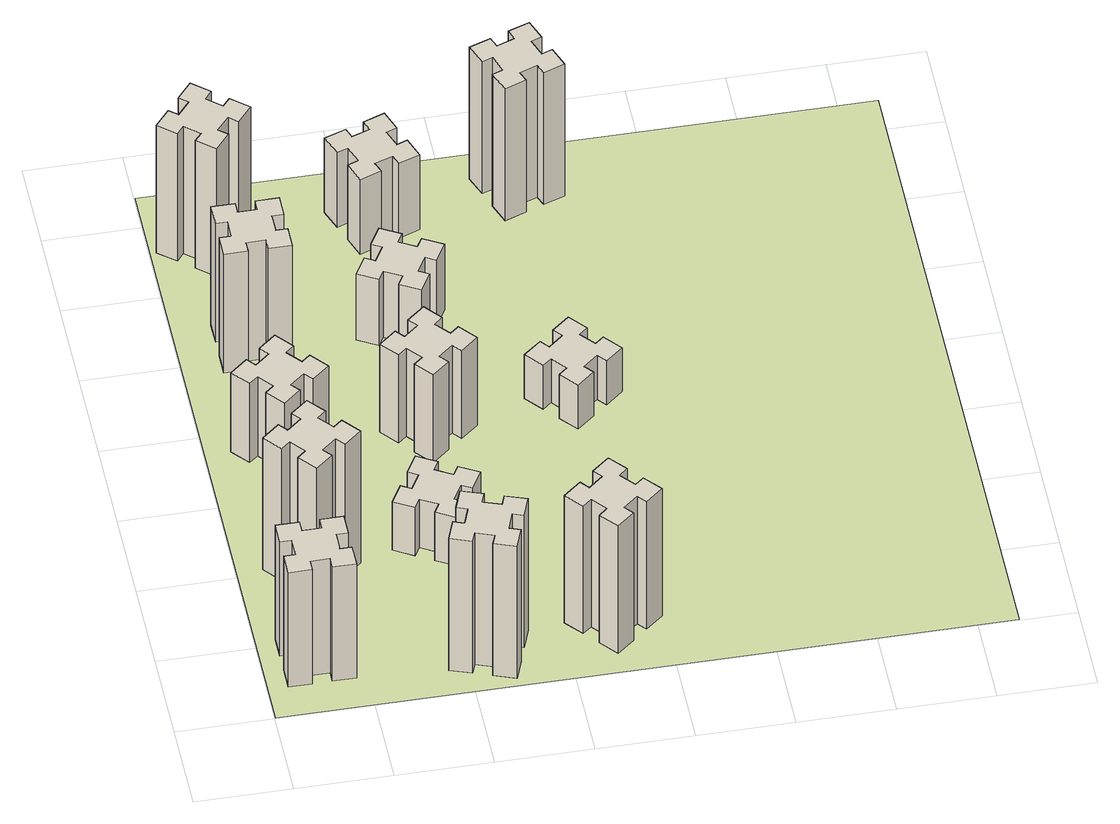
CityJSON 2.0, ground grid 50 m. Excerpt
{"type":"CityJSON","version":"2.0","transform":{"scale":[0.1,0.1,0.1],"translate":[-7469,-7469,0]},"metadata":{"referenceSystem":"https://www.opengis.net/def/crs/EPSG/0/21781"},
"CityObjects":{
"building1":{"type":"Building","attributes":{"class":"1000","function":"1000","usage":"1000","yearOfConstruction":2016,"roofType":"1000","measuredHeight":78,"storeysAboveGround":30,"storeysBelowGround":0},"geometry":[{"type":"Solid","lod":"1","boundaries":[[[[0,1,2,3,4,5,6,7,8,9,10,11,12,13,14,15,16,17,18,19]],[[17,16,20,21]],[[16,15,22,20]],[[15,14,23,22]],[[14,13,24,23]],[[13,12,25,24]],[[12,11,26,25]],[[11,10,27,26]],[[10,9,28,27]],[[9,8,29,28]],[[8,7,30,29]],[[7,6,31,30]],[[6,5,32,31]],[[5,4,33,32]],[[4,3,34,33]],[[3,2,35,34]],[[2,1,36,35]],[[1,0,37,36]],[[0,19,38,37]],[[19,18,39,38]],[[18,17,21,39]],[[24,25,26,27,28,29,30,31,32,33,34,35,36,37,38,39,21,20,22,23]]]]}]},
"building2":{"type":"Building","attributes":{"class":"1000","function":"1000","usage":"1000","yearOfConstruction":2016,"roofType":"1000","measuredHeight":90,"storeysAboveGround":30,"storeysBelowGround":0},"geometry":[{"type":"Solid","lod":"1","boundaries":[[[[40,41,42,43,44,45,46,47,48,49,50,51,52,53,54,55,56,57,58,59]],[[57,56,60,61]],[[56,55,62,60]],[[55,54,63,62]],[[54,53,64,63]],[[53,52,65,64]],[[52,51,66,65]],[[51,50,67,66]],[[50,49,68,67]],[[49,48,69,68]],[[48,47,70,69]],[[47,46,71,70]],[[46,45,72,71]],[[45,44,73,72]],[[44,43,74,73]],[[43,42,75,74]],[[42,41,76,75]],[[41,40,77,76]],[[40,59,78,77]],[[59,58,79,78]],[[58,57,61,79]],[[64,65,66,67,68,69,70,71,72,73,74,75,76,77,78,79,61,60,62,63]]]]}]},
"building3":{"type":"Building","attributes":{"class":"1000","function":"1000","usage":"1000","yearOfConstruction":2016,"roofType":"1000","measuredHeight":54,"storeysAboveGround":30,"storeysBelowGround":0},"geometry":[{"type":"Solid","lod":"1","boundaries":[[[[80,81,82,83,84,85,86,87,88,89,90,91,92,93,94,95,96,97,98,99]],[[97,96,100,101]],[[96,95,102,100]],[[95,94,103,102]],[[94,93,104,103]],[[93,92,105,104]],[[92,91,106,105]],[[91,90,107,106]],[[90,89,108,107]],[[89,88,109,108]],[[88,87,110,109]],[[87,86,111,110]],[[86,85,112,111]],[[85,84,113,112]],[[84,83,114,113]],[[83,82,115,114]],[[82,81,116,115]],[[81,80,117,116]],[[80,99,118,117]],[[99,98,119,118]],[[98,97,101,119]],[[104,105,106,107,108,109,110,111,112,113,114,115,116,117,118,119,101,100,102,103]]]]}]},
"building4":{"type":"Building","attributes":{"class":"1000","function":"1000","usage":"1000","yearOfConstruction":2016,"roofType":"1000","measuredHeight":81,"storeysAboveGround":30,"storeysBelowGround":0},"geometry":[{"type":"Solid","lod":"1","boundaries":[[[[120,121,122,123,124,125,126,127,128,129,130,131,132,133,134,135,136,137,138,139]],[[137,136,140,141]],[[136,135,142,140]],[[135,134,143,142]],[[134,133,144,143]],[[133,132,145,144]],[[132,131,146,145]],[[131,130,147,146]],[[130,129,148,147]],[[129,128,149,148]],[[128,127,150,149]],[[127,126,151,150]],[[126,125,152,151]],[[125,124,153,152]],[[124,123,154,153]],[[123,122,155,154]],[[122,121,156,155]],[[121,120,157,156]],[[120,139,158,157]],[[139,138,159,158]],[[138,137,141,159]],[[144,145,146,147,148,149,150,151,152,153,154,155,156,157,158,159,141,140,142,143]]]]}]},
"building5":{"type":"Building","attributes":{"class":"1000","function":"1000","usage":"1000","yearOfConstruction":2016,"roofType":"1000","measuredHeight":90,"storeysAboveGround":30,"storeysBelowGround":0},"geometry":[{"type":"Solid","lod":"1","boundaries":[[[[160,161,162,163,164,165,166,167,168,169,170,171,172,173,174,175,176,177,178,179]],[[177,176,180,181]],[[176,175,182,180]],[[175,174,183,182]],[[174,173,184,183]],[[173,172,185,184]],[[172,171,186,185]],[[171,170,187,186]],[[170,169,188,187]],[[169,168,189,188]],[[168,167,190,189]],[[167,166,191,190]],[[166,165,192,191]],[[165,164,193,192]],[[164,163,194,193]],[[163,162,195,194]],[[162,161,196,195]],[[161,160,197,196]],[[160,179,198,197]],[[179,178,199,198]],[[178,177,181,199]],[[184,185,186,187,188,189,190,191,192,193,194,195,196,197,198,199,181,180,182,183]]]]}]},
"building6":{"type":"Building","attributes":{"class":"1000","function":"1000","usage":"1000","yearOfConstruction":2016,"roofType":"1000","measuredHeight":87,"storeysAboveGround":30,"storeysBelowGround":0},"geometry":[{"type":"Solid","lod":"1","boundaries":[[[[200,201,202,203,204,205,206,207,208,209,210,211,212,213,214,215,216,217,218,219]],[[217,216,220,221]],[[216,215,222,220]],[[215,214,223,222]],[[214,213,224,223]],[[213,212,225,224]],[[212,211,226,225]],[[211,210,227,226]],[[210,209,228,227]],[[209,208,229,228]],[[208,207,230,229]],[[207,206,231,230]],[[206,205,232,231]],[[205,204,233,232]],[[204,203,234,233]],[[203,202,235,234]],[[202,201,236,235]],[[201,200,237,236]],[[200,219,238,237]],[[219,218,239,238]],[[218,217,221,239]],[[224,225,226,227,228,229,230,231,232,233,234,235,236,237,238,239,221,220,222,223]]]]}]},
"building7":{"type":"Building","attributes":{"class":"1000","function":"1000","usage":"1000","yearOfConstruction":2016,"roofType":"1000","measuredHeight":33,"storeysAboveGround":30,"storeysBelowGround":0},"geometry":[{"type":"Solid","lod":"1","boundaries":[[[[240,241,242,243,244,245,246,247,248,249,250,251,252,253,254,255,256,257,258,259]],[[257,256,260,261]],[[256,255,262,260]],[[255,254,263,262]],[[254,253,264,263]],[[253,252,265,264]],[[252,251,266,265]],[[251,250,267,266]],[[250,249,268,267]],[[249,248,269,268]],[[248,247,270,269]],[[247,246,271,270]],[[246,245,272,271]],[[245,244,273,272]],[[244,243,274,273]],[[243,242,275,274]],[[242,241,276,275]],[[241,240,277,276]],[[240,259,278,277]],[[259,258,279,278]],[[258,257,261,279]],[[264,265,266,267,268,269,270,271,272,273,274,275,276,277,278,279,261,260,262,263]]]]}]},
"building8":{"type":"Building","attributes":{"class":"1000","function":"1000","usage":"1000","yearOfConstruction":2016,"roofType":"1000","measuredHeight":60,"storeysAboveGround":30,"storeysBelowGround":0},"geometry":[{"type":"Solid","lod":"1","boundaries":[[[[280,281,282,283,284,285,286,287,288,289,290,291,292,293,294,295,296,297,298,299]],[[297,296,300,301]],[[296,295,302,300]],[[295,294,303,302]],[[294,293,304,303]],[[293,292,305,304]],[[292,291,306,305]],[[291,290,307,306]],[[290,289,308,307]],[[289,288,309,308]],[[288,287,310,309]],[[287,286,311,310]],[[286,285,312,311]],[[285,284,313,312]],[[284,283,314,313]],[[283,282,315,314]],[[282,281,316,315]],[[281,280,317,316]],[[280,299,318,317]],[[299,298,319,318]],[[298,297,301,319]],[[304,305,306,307,308,309,310,311,312,313,314,315,316,317,318,319,301,300,302,303]]]]}]},
"building9":{"type":"Building","attributes":{"class":"1000","function":"1000","usage":"1000","yearOfConstruction":2016,"roofType":"1000","measuredHeight":87,"storeysAboveGround":30,"storeysBelowGround":0},"geometry":[{"type":"Solid","lod":"1","boundaries":[[[[320,321,322,323,324,325,326,327,328,329,330,331,332,333,334,335,336,337,338,339]],[[337,336,340,341]],[[336,335,342,340]],[[335,334,343,342]],[[334,333,344,343]],[[333,332,345,344]],[[332,331,346,345]],[[331,330,347,346]],[[330,329,348,347]],[[329,328,349,348]],[[328,327,350,349]],[[327,326,351,350]],[[326,325,352,351]],[[325,324,353,352]],[[324,323,354,353]],[[323,322,355,354]],[[322,321,356,355]],[[321,320,357,356]],[[320,339,358,357]],[[339,338,359,358]],[[338,337,341,359]],[[344,345,346,347,348,349,350,351,352,353,354,355,356,357,358,359,341,340,342,343]]]]}]},
"building10":{"type":"Building","attributes":{"class":"1000","function":"1000","usage":"1000","yearOfConstruction":2016,"roofType":"1000","measuredHeight":45,"storeysAboveGround":30,"storeysBelowGround":0},"geometry":[{"type":"Solid","lod":"1","boundaries":[[[[360,361,362,363,364,365,366,367,368,369,370,371,372,373,374,375,376,377,378,379]],[[377,376,380,381]],[[376,375,382,380]],[[375,374,383,382]],[[374,373,384,383]],[[373,372,385,384]],[[372,371,386,385]],[[371,370,387,386]],[[370,369,388,387]],[[369,368,389,388]],[[368,367,390,389]],[[367,366,391,390]],[[366,365,392,391]],[[365,364,393,392]],[[364,363,394,393]],[[363,362,395,394]],[[362,361,396,395]],[[361,360,397,396]],[[360,379,398,397]],[[379,378,399,398]],[[378,377,381,399]],[[384,385,386,387,388,389,390,391,392,393,394,395,396,397,398,399,381,380,382,383]]]]}]},
"building11":{"type":"Building","attributes":{"class":"1000","function":"1000","usage":"1000","yearOfConstruction":2016,"roofType":"1000","measuredHeight":51,"storeysAboveGround":30,"storeysBelowGround":0},"geometry":[{"type":"Solid","lod":"1","boundaries":[[[[400,401,402,403,404,405,406,407,408,409,410,411,412,413,414,415,416,417,418,419]],[[417,416,420,421]],[[416,415,422,420]],[[415,414,423,422]],[[414,413,424,423]],[[413,412,425,424]],[[412,411,426,425]],[[411,410,427,426]],[[410,409,428,427]],[[409,408,429,428]],[[408,407,430,429]],[[407,406,431,430]],[[406,405,432,431]],[[405,404,433,432]],[[404,403,434,433]],[[403,402,435,434]],[[402,401,436,435]],[[401,400,437,436]],[[400,419,438,437]],[[419,418,439,438]],[[418,417,421,439]],[[424,425,426,427,428,429,430,431,432,433,434,435,436,437,438,439,421,420,422,423]]]]}]},
"building12":{"type":"Building","attributes":{"class":"1000","function":"1000","usage":"1000","yearOfConstruction":2016,"roofType":"1000","measuredHeight":30,"storeysAboveGround":30,"storeysBelowGround":0},"geometry":[{"type":"Solid","lod":"1","boundaries":[[[[440,441,442,443,444,445,446,447,448,449,450,451,452,453,454,455,456,457,458,459]],[[457,456,460,461]],[[456,455,462,460]],[[455,454,463,462]],[[454,453,464,463]],[[453,452,465,464]],[[452,451,466,465]],[[451,450,467,466]],[[450,449,468,467]],[[449,448,469,468]],[[448,447,470,469]],[[447,446,471,470]],[[446,445,472,471]],[[445,444,473,472]],[[444,443,474,473]],[[443,442,475,474]],[[442,441,476,475]],[[441,440,477,476]],[[440,459,478,477]],[[459,458,479,478]],[[458,457,461,479]],[[464,465,466,467,468,469,470,471,472,473,474,475,476,477,478,479,461,460,462,463]]]]}]},
"building13":{"type":"Building","attributes":{"class":"1000","function":"1000","usage":"1000","yearOfConstruction":2016,"roofType":"1000","measuredHeight":90,"storeysAboveGround":30,"storeysBelowGround":0},"geometry":[{"type":"Solid","lod":"1","boundaries":[[[[480,481,482,483,484,485,486,487,488,489,490,491,492,493,494,495,496,497,498,499]],[[497,496,500,501]],[[496,495,502,500]],[[495,494,503,502]],[[494,493,504,503]],[[493,492,505,504]],[[492,491,506,505]],[[491,490,507,506]],[[490,489,508,507]],[[489,488,509,508]],[[488,487,510,509]],[[487,486,511,510]],[[486,485,512,511]],[[485,484,513,512]],[[484,483,514,513]],[[483,482,515,514]],[[482,481,516,515]],[[481,480,517,516]],[[480,499,518,517]],[[499,498,519,518]],[[498,497,501,519]],[[504,505,506,507,508,509,510,511,512,513,514,515,516,517,518,519,501,500,502,503]]]]}]},
"landuse1":{"type":"LandUse","attributes":{"name":"plot1","function":"1010"},"geometry":[{"type":"MultiSurface","lod":"1","boundaries":[[[520,521,522,523]]]}]}
},
"vertices":[
[165,425,0],[165,325,0],[105,325,0],[105,205,0],[225,205,0],[225,265,0],[325,265,0],[325,205,0],[445,205,0],[445,325,0],[385,325,0],[385,425,0],[445,425,0],[445,545,0],[325,545,0],[325,485,0],[225,485,0],[225,545,0],[105,545,0],[105,425,0],[225,485,780],[225,545,780],[325,485,780],[325,545,780],[445,545,780],[445,425,780],[385,425,780],[385,325,780],[445,325,780],[445,205,780],[325,205,780],[325,265,780],[225,265,780],[225,205,780],[105,205,780],[105,325,780],[165,325,780],[165,425,780],[105,425,780],[105,545,780],
[492,1048,0],[427,1124,0],[473,1163,0],[396,1255,0],[304,1178,0],[343,1132,0],[266,1067,0],[228,1113,0],[136,1036,0],[213,944,0],[259,983,0],[323,906,0],[277,868,0],[354,776,0],[446,853,0],[408,899,0],[484,963,0],[523,917,0],[615,994,0],[538,1086,0],[484,963,900],[523,917,900],[408,899,900],[446,853,900],[354,776,900],[277,868,900],[323,906,900],[259,983,900],[213,944,900],[136,1036,900],[228,1113,900],[266,1067,900],[343,1132,900],[304,1178,900],[396,1255,900],[473,1163,900],[427,1124,900],[492,1048,900],[538,1086,900],[615,994,900],
[492,1888,0],[427,1964,0],[473,2003,0],[396,2095,0],[304,2018,0],[343,1972,0],[266,1907,0],[228,1953,0],[136,1876,0],[213,1784,0],[259,1823,0],[323,1746,0],[277,1708,0],[354,1616,0],[446,1693,0],[408,1739,0],[484,1803,0],[523,1757,0],[615,1834,0],[538,1926,0],[484,1803,540],[523,1757,540],[408,1739,540],[446,1693,540],[354,1616,540],[277,1708,540],[323,1746,540],[259,1823,540],[213,1784,540],[136,1876,540],[228,1953,540],[266,1907,540],[343,1972,540],[304,2018,540],[396,2095,540],[473,2003,540],[427,1964,540],[492,1888,540],[538,1926,540],[615,1834,540],
[485,2545,0],[485,2645,0],[545,2645,0],[545,2765,0],[425,2765,0],[425,2705,0],[325,2705,0],[325,2765,0],[205,2765,0],[205,2645,0],[265,2645,0],[265,2545,0],[205,2545,0],[205,2425,0],[325,2425,0],[325,2485,0],[425,2485,0],[425,2425,0],[545,2425,0],[545,2545,0],[425,2485,810],[425,2425,810],[325,2485,810],[325,2425,810],[205,2425,810],[205,2545,810],[265,2545,810],[265,2645,810],[205,2645,810],[205,2765,810],[325,2765,810],[325,2705,810],[425,2705,810],[425,2765,810],[545,2765,810],[545,2645,810],[485,2645,810],[485,2545,810],[545,2545,810],[545,2425,810],
[1029,360,0],[995,266,0],[939,287,0],[897,174,0],[1010,133,0],[1031,189,0],[1125,155,0],[1104,99,0],[1217,57,0],[1258,170,0],[1202,191,0],[1236,285,0],[1292,264,0],[1333,377,0],[1220,418,0],[1200,362,0],[1106,396,0],[1127,452,0],[1014,493,0],[973,380,0],[1106,396,900],[1127,452,900],[1200,362,900],[1220,418,900],[1333,377,900],[1292,264,900],[1236,285,900],[1202,191,900],[1258,170,900],[1217,57,900],[1104,99,900],[1125,155,900],[1031,189,900],[1010,133,900],[897,174,900],[939,287,900],[995,266,900],[1029,360,900],[973,380,900],[1014,493,900],
[384,3387,0],[308,3452,0],[346,3498,0],[254,3575,0],[177,3483,0],[223,3444,0],[159,3368,0],[113,3406,0],[36,3314,0],[128,3237,0],[166,3283,0],[243,3219,0],[204,3173,0],[296,3096,0],[373,3188,0],[327,3226,0],[392,3303,0],[438,3264,0],[515,3356,0],[423,3433,0],[392,3303,870],[438,3264,870],[327,3226,870],[373,3188,870],[296,3096,870],[204,3173,870],[243,3219,870],[166,3283,870],[128,3237,870],[36,3314,870],[113,3406,870],[159,3368,870],[223,3444,870],[177,3483,870],[254,3575,870],[346,3498,870],[308,3452,870],[384,3387,870],[423,3433,870],[515,3356,870],
[1086,1017,0],[1136,1104,0],[1188,1074,0],[1248,1178,0],[1144,1238,0],[1114,1186,0],[1027,1236,0],[1057,1288,0],[953,1348,0],[893,1244,0],[945,1214,0],[895,1127,0],[843,1157,0],[783,1053,0],[887,993,0],[917,1045,0],[1004,995,0],[974,943,0],[1078,883,0],[1138,987,0],[1004,995,330],[974,943,330],[917,1045,330],[887,993,330],[783,1053,330],[843,1157,330],[895,1127,330],[945,1214,330],[893,1244,330],[953,1348,330],[1057,1288,330],[1027,1236,330],[1114,1186,330],[1144,1238,330],[1248,1178,330],[1188,1074,330],[1136,1104,330],[1086,1017,330],[1138,987,330],[1078,883,330],
[1083,1972,0],[1006,1907,0],[968,1953,0],[876,1876,0],[953,1784,0],[999,1823,0],[1063,1746,0],[1017,1708,0],[1094,1616,0],[1186,1693,0],[1148,1739,0],[1224,1803,0],[1263,1757,0],[1355,1834,0],[1278,1926,0],[1232,1888,0],[1167,1964,0],[1213,2003,0],[1136,2095,0],[1044,2018,0],[1167,1964,600],[1213,2003,600],[1232,1888,600],[1278,1926,600],[1355,1834,600],[1263,1757,600],[1224,1803,600],[1148,1739,600],[1186,1693,600],[1094,1616,600],[1017,1708,600],[1063,1746,600],[999,1823,600],[953,1784,600],[876,1876,600],[968,1953,600],[1006,1907,600],[1083,1972,600],[1044,2018,600],[1136,2095,600],
[1639,343,0],[1703,266,0],[1657,228,0],[1734,136,0],[1826,213,0],[1788,259,0],[1864,323,0],[1903,277,0],[1995,354,0],[1918,446,0],[1872,408,0],[1807,484,0],[1853,523,0],[1776,615,0],[1684,538,0],[1723,492,0],[1646,427,0],[1608,473,0],[1516,396,0],[1593,304,0],[1646,427,870],[1608,473,870],[1723,492,870],[1684,538,870],[1776,615,870],[1853,523,870],[1807,484,870],[1872,408,870],[1918,446,870],[1995,354,870],[1903,277,870],[1864,323,870],[1788,259,870],[1826,213,870],[1734,136,870],[1657,228,870],[1703,266,870],[1639,343,870],[1593,304,870],[1516,396,870],
[1017,2525,0],[1104,2475,0],[1074,2423,0],[1178,2363,0],[1238,2467,0],[1186,2497,0],[1236,2584,0],[1288,2554,0],[1348,2658,0],[1244,2718,0],[1214,2666,0],[1127,2716,0],[1157,2768,0],[1053,2828,0],[993,2724,0],[1045,2694,0],[995,2607,0],[943,2637,0],[883,2533,0],[987,2473,0],[995,2607,450],[943,2637,450],[1045,2694,450],[993,2724,450],[1053,2828,450],[1157,2768,450],[1127,2716,450],[1214,2666,450],[1244,2718,450],[1348,2658,450],[1288,2554,450],[1236,2584,450],[1186,2497,450],[1238,2467,450],[1178,2363,450],[1074,2423,450],[1104,2475,450],[1017,2525,450],[987,2473,450],[883,2533,450],
[1125,3456,0],[1031,3422,0],[1010,3478,0],[897,3437,0],[939,3324,0],[995,3345,0],[1029,3251,0],[973,3230,0],[1014,3117,0],[1127,3159,0],[1106,3215,0],[1200,3249,0],[1220,3193,0],[1333,3234,0],[1292,3347,0],[1236,3326,0],[1202,3420,0],[1258,3440,0],[1217,3553,0],[1104,3512,0],[1202,3420,510],[1258,3440,510],[1236,3326,510],[1292,3347,510],[1333,3234,510],[1220,3193,510],[1200,3249,510],[1106,3215,510],[1127,3159,510],[1014,3117,510],[973,3230,510],[1029,3251,510],[995,3345,510],[939,3324,510],[897,3437,510],[1010,3478,510],[1031,3422,510],[1125,3456,510],[1104,3512,510],[1217,3553,510],
[1972,1988,0],[1907,2064,0],[1953,2103,0],[1876,2195,0],[1784,2118,0],[1823,2072,0],[1746,2007,0],[1708,2053,0],[1616,1976,0],[1693,1884,0],[1739,1923,0],[1803,1846,0],[1757,1808,0],[1834,1716,0],[1926,1793,0],[1888,1839,0],[1964,1903,0],[2003,1857,0],[2095,1934,0],[2018,2026,0],[1964,1903,300],[2003,1857,300],[1888,1839,300],[1926,1793,300],[1834,1716,300],[1757,1808,300],[1803,1846,300],[1739,1923,300],[1693,1884,300],[1616,1976,300],[1708,2053,300],[1746,2007,300],[1823,2072,300],[1784,2118,300],[1876,2195,300],[1953,2103,300],[1907,2064,300],[1972,1988,300],[2018,2026,300],[2095,1934,300],
[1846,3315,0],[1940,3349,0],[1960,3293,0],[2073,3334,0],[2032,3447,0],[1976,3426,0],[1942,3520,0],[1998,3540,0],[1957,3653,0],[1844,3612,0],[1865,3556,0],[1771,3522,0],[1750,3578,0],[1637,3537,0],[1679,3424,0],[1735,3445,0],[1769,3351,0],[1713,3330,0],[1754,3217,0],[1867,3259,0],[1769,3351,900],[1713,3330,900],[1735,3445,900],[1679,3424,900],[1637,3537,900],[1750,3578,900],[1771,3522,900],[1865,3556,900],[1844,3612,900],[1957,3653,900],[1998,3540,900],[1942,3520,900],[1976,3426,900],[2032,3447,900],[2073,3334,900],[1960,3293,900],[1940,3349,900],[1846,3315,900],[1867,3259,900],[1754,3217,900],
[5,3705,0],[3705,3705,0],[3705,5,0],[5,5,0]
]}
